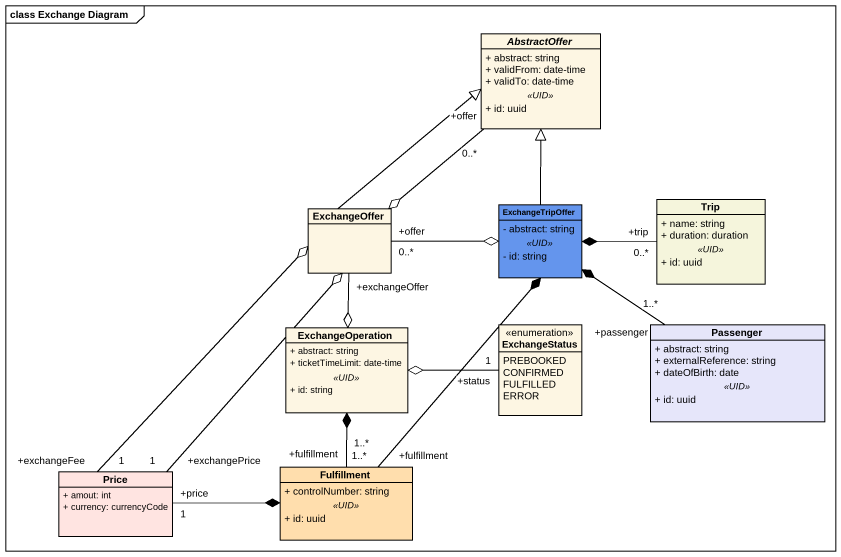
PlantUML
@startuml
mainframe class Exchange Diagram
hide circle
hide empty members
skinparam classAttributeIconSize 0
abstract class AbstractOffer {
  + abstract: string
  + validFrom: date-time
  + validTo: date-time
  .. <<UID>> ..
  + id: uuid
}
class ExchangeOffer
class ExchangeTripOffer #6495ED {
  - abstract: string
  .. <<UID>> ..
  - id: string
}
class Trip #F5F5DC {
  + name: string
  + duration: duration
  .. <<UID>> ..
  + id: uuid
}
class ExchangeOperation {
  + abstract: string
  + ticketTimeLimit: date-time
  .. <<UID>> ..
  + id: string
}
enum ExchangeStatus {
  PREBOOKED
  CONFIRMED
  FULFILLED
  ERROR
}
class Passenger #E6E6FA {
  + abstract: string
  + externalReference: string
  + dateOfBirth: date
  .. <<UID>> ..
  + id: uuid
}
class Price #FFE4E1 {
  + amout: int
  + currency: currencyCode
}
class Fulfillment #FFDEAD {
  + controlNumber: string
  .. <<UID>> ..
  + id: uuid
}
ExchangeOffer o-up- "+offer\n0..*" AbstractOffer
ExchangeOffer -up-|> AbstractOffer
ExchangeOffer "+exchangeOffer" --o ExchangeOperation
ExchangeOffer o-- "+exchangeFee\n1" Price
ExchangeOffer o-- "+exchangePrice\n1" Price
ExchangeTripOffer -up-|> AbstractOffer
ExchangeTripOffer o-left- "+offer\n0..*" ExchangeOffer
ExchangeTripOffer *-right- "+trip\n0..*" Trip
ExchangeTripOffer *-- "+passenger\n1..*" Passenger
ExchangeTripOffer *-- "+fulfillment\n1..*" Fulfillment
ExchangeStatus "+status\n1" -left-o ExchangeOperation
Price "+price\n1" -right-* Fulfillment
Fulfillment "+fulfillment\n1..*" -up-* ExchangeOperation
@enduml
